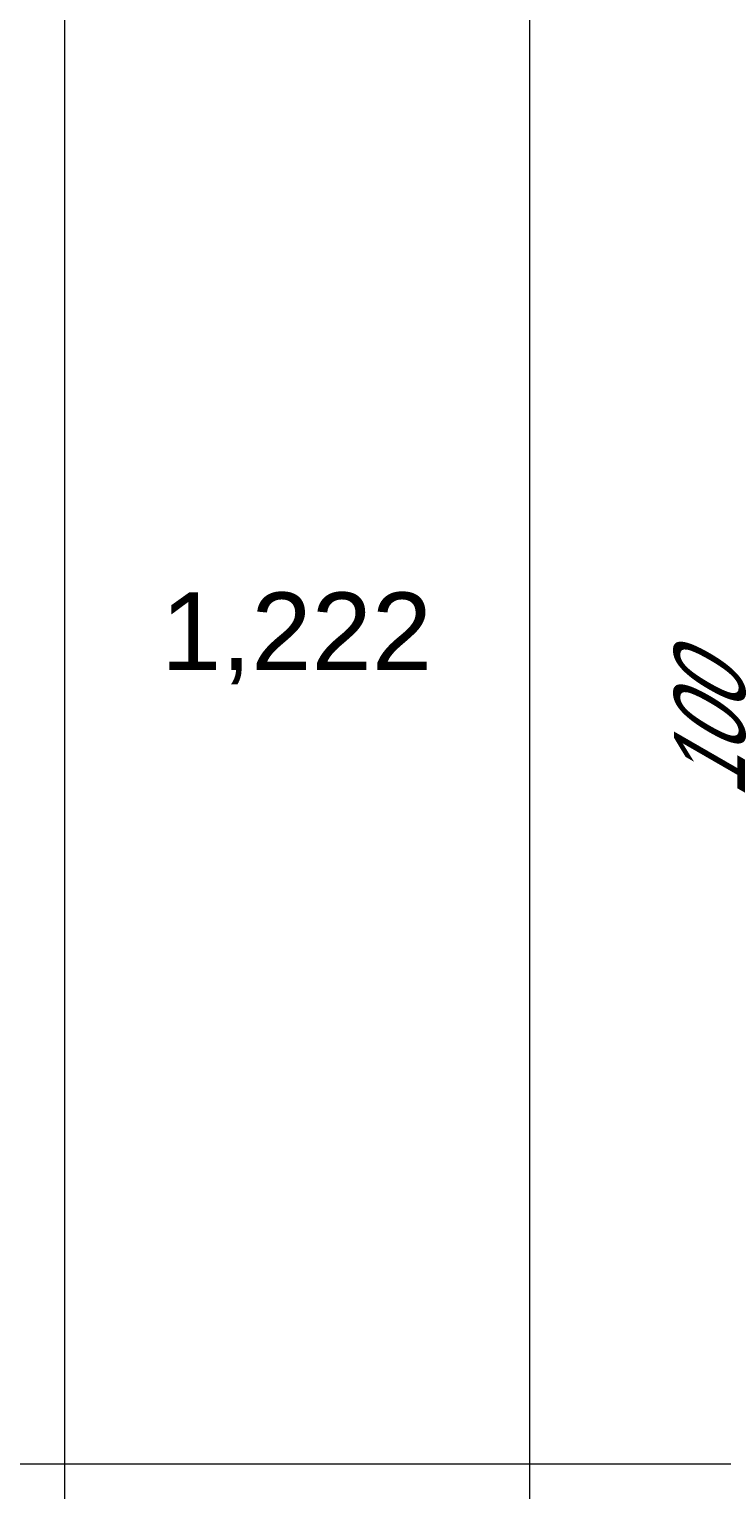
# Model space of a CAD drawing. Extents: x -37 to 4620, y -49 to 348.
# Drawn here: x 1747.26 to 1769.59, y 221.88 to 269.02 of the extents above; entities that cross this region are included whole.
import ezdxf

# ---------------------------------------------------------------- set-up
doc = ezdxf.new("R2010")
doc.units = 0
doc.header["$LTSCALE"] = 5
for name, color, linetype, lineweight in [('4', 160, 'CONTINUOUS', 18), ('Рамки', 1, 'CONTINUOUS', 15), ('Текстовый', 7, 'CONTINUOUS', 9)]:
    doc.layers.add(name, color=color, linetype=linetype, lineweight=lineweight)
doc.styles.add('18', font='russ.shx', dxfattribs={"width": 0.7, "height": 18})
doc.styles.add('Каталожный', font='arial.ttf', dxfattribs={"height": 2.5})

msp = doc.modelspace()

# ---------------------------------------------------------------- linework, layer by layer
at = {"layer": 'Рамки'}
for p, q in [((1748.392, 279.851), (1748.392, 25.67)), ((1763.392, 279.852), (1763.392, 25.67))]:
    msp.add_line(p, q, dxfattribs=at)
at = {"layer": 'Рамки', "linetype": 'Continuous'}
msp.add_line((1700, 222.718), (1864.803, 222.719), dxfattribs=at)

# ---------------------------------------------------------------- texts
at = {"layer": '4', "extrusion": (-0.707107, -0.408248, 0.57735), "insert": (1769.215, 246.908, 39.003), "char_height": 3.24, "attachment_point": 5, "text_direction": (0, 0.816497, 0.57735), "style": '18'}
msp.add_mtext('\\A1;100', dxfattribs=at)
at = {"layer": 'Текстовый', "color": 1, "linetype": 'Continuous', "insert": (1748.392, 250.841), "char_height": 2.5, "width": 14.97639, "attachment_point": 1, "style": 'Каталожный'}
msp.add_mtext('\\pxqc;1,222', dxfattribs=at)

doc.saveas('drawing.dxf')
